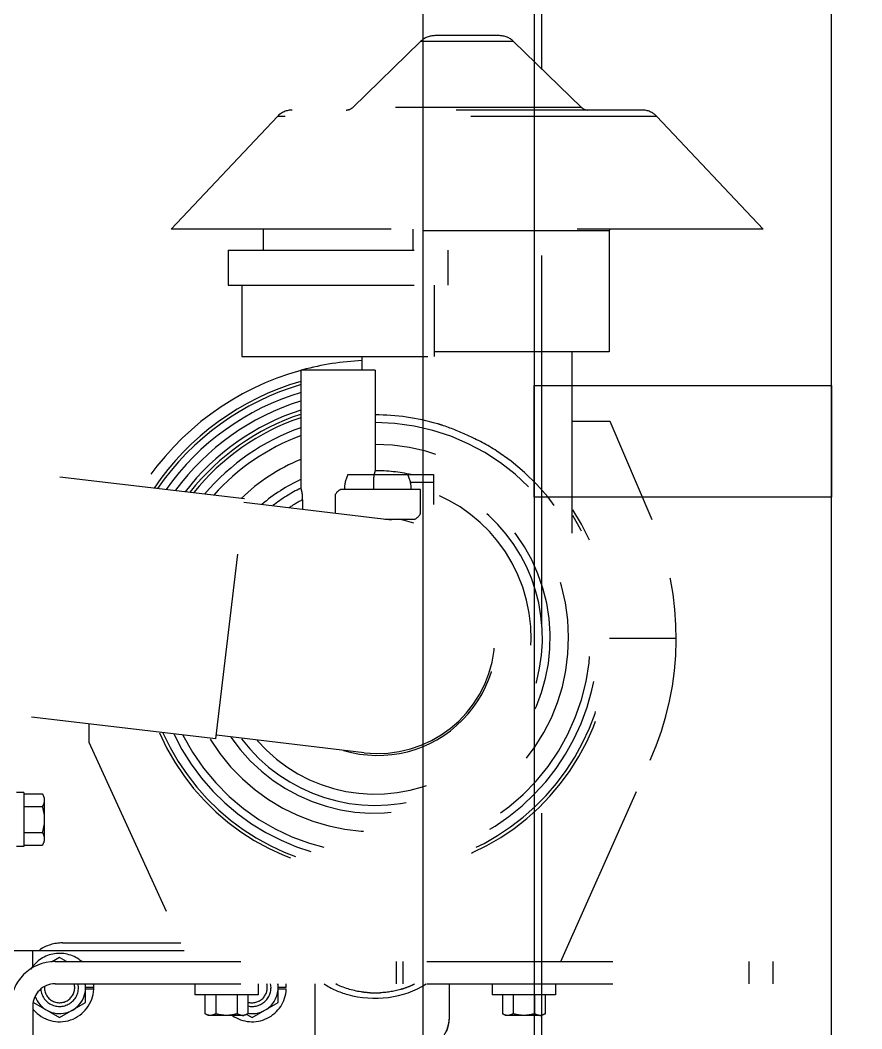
# Model space of a CAD drawing. Header units: millimetres. Extents: x 17886 to 18265, y -8727 to -7321.
# Drawn here: x 17939.169 to 17941.433, y -8656.784 to -8654.071 of the extents above; entities that cross this region are included whole.
import ezdxf

# ---------------------------------------------------------------- set-up
doc = ezdxf.new("R2010")
doc.units = ezdxf.units.MM
doc.linetypes.add('DASHEDX2', pattern=[1.5, 1, -0.5])
doc.linetypes.add('EPL_DASH', pattern=[1, 0.5, -0.5])
doc.layers.add('3884027_DKREDXF_CONTINUOUS_LINE', color=7, linetype='Continuous')

msp = doc.modelspace()

# ---------------------------------------------------------------- linework, layer by layer
at = {"color": 6}
for points in [[(17930.55199, -8646.20357), (17940.55199, -8646.20357), (17940.55199, -8664.20357), (17930.55199, -8664.20357)], [(17941.35199, -8646.20357), (17941.85199, -8646.20357), (17941.85199, -8666.20357), (17941.35199, -8666.20357)], [(17930.85199, -8646.50357), (17940.25199, -8646.50357), (17940.25199, -8663.90357), (17930.85199, -8663.90357)], [(17941.35199, -8655.05357), (17941.35199, -8655.35357), (17940.55199, -8655.35357), (17940.55199, -8655.05357)]]:
    msp.add_lwpolyline(points, close=True, dxfattribs=at)
at = {"color": 4, "linetype": 'DASHEDX2'}
msp.add_lwpolyline([(17930.85208, -8647.70357), (17930.85208, -8664.70357), (17931.45208, -8664.70357), (17931.45208, -8665.00357), (17930.95208, -8665.00357), (17930.95208, -8664.70357), (17930.85208, -8664.70357), (17940.57208, -8664.70357), (17940.47208, -8664.70357), (17940.47208, -8665.00357), (17939.97208, -8665.00357), (17939.97208, -8664.70357), (17940.57208, -8664.70357), (17940.57208, -8647.70357)], dxfattribs=at)
at = {"layer": '3884027_DKREDXF_CONTINUOUS_LINE', "color": 6, "linetype": 'EPL_DASH'}
for p, q in [((17940.458, -8654.11257), (17940.28465, -8654.11257)), ((17940.24632, -8654.12812), (17940.06374, -8654.3055)), ((17940.49632, -8654.12812), (17940.24632, -8654.12812)), ((17940.6789, -8654.3055), (17940.49632, -8654.12812)), ((17939.8611, -8654.32981), (17939.57529, -8654.63257)), ((17940.88154, -8654.32981), (17939.8611, -8654.32981)), ((17940.84155, -8654.31257), (17939.9011, -8654.31257)), ((17940.6789, -8654.3055), (17940.06374, -8654.3055)), ((17941.16735, -8654.63257), (17940.88154, -8654.32981)), ((17939.82249, -8654.63257), (17939.57529, -8654.63257)), ((17939.82249, -8654.63257), (17939.82249, -8654.68985)), ((17941.16735, -8654.63257), (17940.02382, -8654.63257)), ((17940.22516, -8654.63257), (17940.22516, -8654.68985)), ((17940.75382, -8654.63757), (17940.22516, -8654.63757)), ((17940.75382, -8654.63757), (17940.75382, -8654.96257)), ((17939.72851, -8654.68985), (17939.72851, -8654.78383)), ((17939.72851, -8654.68985), (17940.31914, -8654.68985)), ((17940.31914, -8654.68985), (17940.31914, -8654.78383)), ((17939.72851, -8654.78383), (17940.31914, -8654.78383)), ((17939.7652, -8654.78383), (17939.7652, -8654.97587)), ((17940.28244, -8654.78383), (17940.28244, -8654.97587)), ((17939.76521, -8654.97587), (17940.28243, -8654.97587)), ((17940.08882, -8655.01257), (17940.08882, -8654.97587)), ((17940.75382, -8654.96257), (17940.28244, -8654.96257)), ((17940.65382, -8655.45057), (17940.65382, -8654.96257)), ((17939.92382, -8655.01257), (17939.92382, -8655.32946)), ((17940.12382, -8655.01257), (17940.12382, -8655.28257)), ((17940.75596, -8655.14999), (17940.65382, -8655.14999)), ((17940.8689, -8655.41483), (17940.75596, -8655.14999)), ((17939.77205, -8655.35852), (17938.38175, -8655.19397)), ((17940.21149, -8655.29287), (17940.28107, -8655.29287)), ((17940.28107, -8655.29287), (17940.28107, -8655.31307)), ((17940.24607, -8655.33328), (17940.03094, -8655.33328)), ((17940.11922, -8655.31259), (17940.11922, -8655.33328)), ((17940.24607, -8655.39765), (17940.24607, -8655.33328)), ((17940.01607, -8655.34814), (17940.01607, -8655.39765)), ((17940.1681, -8655.41547), (17939.77087, -8655.36845)), ((17939.92843, -8655.36079), (17939.92843, -8655.3871)), ((17939.69565, -8656.00401), (17938.30535, -8655.83946)), ((17939.35382, -8655.96356), (17939.35382, -8656.01257)), ((17940.09405, -8656.0411), (17939.69682, -8655.99408)), ((17939.35382, -8656.01257), (17939.62382, -8656.60257)), ((17940.62382, -8656.60257), (17940.86415, -8656.06123)), ((17939.17897, -8656.14807), (17939.15897, -8656.14807)), ((17939.17897, -8656.14807), (17939.17897, -8656.29307)), ((17939.17897, -8656.15129), (17939.22861, -8656.15129)), ((17939.23397, -8656.16207), (17939.23397, -8656.27253)), ((17939.17897, -8656.18593), (17939.22861, -8656.18593)), ((17939.17897, -8656.25521), (17939.22861, -8656.25521)), ((17939.17897, -8656.29307), (17939.15897, -8656.29307)), ((17939.17897, -8656.28985), (17939.22861, -8656.28985)), ((17939.28247, -8656.55257), (17939.60094, -8656.55257)), ((17939.14297, -8656.57257), (17939.61009, -8656.57257)), ((17939.20297, -8656.61562), (17939.20297, -8656.57257)), ((17939.27497, -8656.59174), (17939.2537, -8656.60402)), ((17939.26297, -8656.60257), (17941.19382, -8656.60257)), ((17939.29373, -8656.60257), (17939.27497, -8656.59174)), ((17940.18075, -8656.60257), (17940.18075, -8656.66257)), ((17940.19849, -8656.60257), (17940.19849, -8656.66257)), ((17941.1293, -8656.60257), (17941.1293, -8656.66257)), ((17941.19382, -8656.60257), (17941.19382, -8656.66257)), ((17939.26297, -8656.66257), (17941.19382, -8656.66257)), ((17939.34497, -8656.71298), (17939.34497, -8656.66257)), ((17939.63882, -8656.66257), (17939.63882, -8656.69257)), ((17939.80882, -8656.66257), (17939.80882, -8656.69257)), ((17939.86297, -8656.71298), (17939.86297, -8656.66257)), ((17939.96297, -8657.10757), (17939.96297, -8656.66257)), ((17940.32382, -8656.74909), (17940.32382, -8656.66257)), ((17940.43882, -8656.66257), (17940.43882, -8656.69257)), ((17940.60882, -8656.66257), (17940.60882, -8656.69257)), ((17939.36686, -8656.67707), (17939.34497, -8656.67707)), ((17939.20497, -8656.71298), (17939.27497, -8656.7534)), ((17939.27497, -8656.7534), (17939.34497, -8656.71298)), ((17939.80882, -8656.69257), (17939.63882, -8656.69257)), ((17939.66609, -8656.69257), (17939.66609, -8656.7431)), ((17939.69495, -8656.69257), (17939.69495, -8656.7431)), ((17939.75269, -8656.69257), (17939.75269, -8656.7431)), ((17939.78156, -8656.69257), (17939.78156, -8656.7431)), ((17939.79297, -8656.7534), (17939.86297, -8656.71298)), ((17940.60882, -8656.69257), (17940.43882, -8656.69257)), ((17940.46609, -8656.69257), (17940.46609, -8656.7431)), ((17940.49495, -8656.69257), (17940.49495, -8656.7431)), ((17940.55269, -8656.69257), (17940.55269, -8656.7431)), ((17940.58156, -8656.69257), (17940.58156, -8656.7431)), ((17939.20297, -8656.72257), (17939.20297, -8657.19257)), ((17939.77081, -8656.74757), (17939.67382, -8656.74757)), ((17939.77835, -8656.74496), (17939.79297, -8656.7534)), ((17940.57081, -8656.74757), (17940.47382, -8656.74757))]:
    msp.add_line(p, q, dxfattribs=at)
at = {"layer": '3884027_DKREDXF_CONTINUOUS_LINE', "color": 7, "linetype": 'EPL_DASH'}
for p, q in [((17940.02382, -8654.63257), (17939.82249, -8654.63257)), ((17940.12382, -8655.01257), (17939.92382, -8655.01257)), ((17940.05066, -8655.29287), (17940.21149, -8655.29287)), ((17940.21878, -8655.31307), (17940.28107, -8655.31307)), ((17940.28107, -8655.31307), (17940.28107, -8655.3737)), ((17939.69565, -8656.00401), (17939.77205, -8655.35852)), ((17940.14965, -8655.41328), (17940.23044, -8655.41328)), ((17940.75435, -8655.73257), (17940.93382, -8655.73257)), ((17939.36697, -8656.67257), (17939.34497, -8656.67257)), ((17939.88497, -8656.67257), (17939.86297, -8656.67257)), ((17939.88486, -8656.67707), (17939.86297, -8656.67707))]:
    msp.add_line(p, q, dxfattribs=at)
at = {"layer": '3884027_DKREDXF_CONTINUOUS_LINE', "color": 6, "linetype": 'EPL_DASH'}
for centre, radius, start, end in [((17940.28465, -8654.16757), 0.055, 90, 134.17239), ((17940.458, -8654.16757), 0.055, 45.82761, 90), ((17939.9011, -8654.36757), 0.055, 90, 136.64891), ((17940.04632, -8654.28757), 0.025, 270, 314.17239), ((17940.69632, -8654.28757), 0.025, 225.82761, 270), ((17940.84155, -8654.36757), 0.055, 43.35109, 90), ((17940.77882, -8654.63757), 0.025, 168.24093, 180), ((17940.12382, -8655.73257), 0.747, 92.68917, 105.16551), ((17940.12382, -8655.73257), 0.747, 105.52499, 146.98529), ((17940.12382, -8655.73257), 0.71, 106.30182, 145.50414), ((17940.12382, -8655.73257), 0.69, 106.79385, 144.6032), ((17940.12382, -8655.73257), 0.668, 107.51108, 143.45906), ((17940.12382, -8655.73257), 0.645, 108.08424, 142.43289), ((17940.12382, -8655.73257), 0.634, 108.49088, 141.71504), ((17940.12382, -8655.73257), 0.62531, 108.67205, 141.2896), ((17940.12382, -8655.73257), 0.6, 73.76619, 90.00489), ((17940.12382, -8655.73257), 0.5795, 206.7579, 89.99722), ((17940.12382, -8655.73257), 0.6, 109.48407, 139.85659), ((17940.18034, -8655.53777), 0.39716, 71.8944, 73.73881), ((17940.12382, -8655.73257), 0.5795, 110.22684, 138.50455), ((17940.12382, -8655.73257), 0.5205, 211.48105, 90.00005), ((17940.12382, -8655.73257), 0.6, 205.46265, 56.94511), ((17940.12382, -8655.73257), 0.5205, 112.62767, 133.84198), ((17940.12382, -8655.73257), 0.47101, 214.47668, 90.00076), ((17940.12382, -8655.73257), 0.47101, 115.17076, 130.29144), ((17940.21696, -8655.31273), 0.09775, 174.20776, 179.92101), ((17940.22041, -8655.31303), 0.10121, 168.45524, 174.23456), ((17940.23213, -8655.31528), 0.11314, 163.19332, 168.52586), ((17940.12382, -8655.73257), 0.45, 77.51363, 90), ((17940.12382, -8655.73257), 0.45, 216.98078, 69.45148), ((17940.12382, -8655.73257), 0.42, 220.9748, 90.62837), ((17940.12382, -8655.73257), 0.45, 116.3878, 127.68186), ((17940.04337, -8655.36058), 0.03, 114.49465, 155.50535), ((17939.81421, -8655.36069), 0.11421, 359.95317, 4.77339), ((17940.12382, -8655.73257), 0.42, 117.7247, 123.34736), ((17940.12382, -8655.73257), 0.634, 203.7374, 32.93585), ((17940.12382, -8655.73257), 0.62531, 204.10786, 31.76665), ((17940.21107, -8655.37828), 0.04, 298.95502, 331.04498), ((17940.12382, -8655.73257), 0.81, 336.06134, 23.09544), ((17940.13107, -8655.72828), 0.315, 263.25002, 83.25002), ((17939.28247, -8656.66257), 0.11, 90, 123.75), ((17939.27497, -8656.67257), 0.092, 49.57946, 147.26984), ((17939.26297, -8656.72257), 0.12, 90, 180), ((17939.26297, -8656.72257), 0.06, 90, 180), ((17939.27497, -8656.67257), 0.07, 200.0896, 8.21942), ((17939.27497, -8656.67257), 0.05081, 185.13842, 11.37777), ((17939.27497, -8656.67257), 0.0408, 176.36674, 14.24374), ((17939.27497, -8656.67257), 0.092, 0, 6.25521), ((17939.79297, -8656.67257), 0.05081, 256.97983, 11.37777), ((17939.79297, -8656.67257), 0.07, 260.6012, 8.21942), ((17939.79297, -8656.67257), 0.0408, 254.11765, 14.24374), ((17939.79297, -8656.67257), 0.092, 0, 6.25521), ((17940.12382, -8656.43274), 0.25442, 266.92917, 273.07083), ((17940.13059, -8656.46508), 0.22129, 287.22841, 289.10927), ((17940.13463, -8656.47632), 0.20934, 289.07083, 294.75002), ((17940.14031, -8656.48896), 0.19549, 294.78824, 297.17926), ((17939.7671, -8656.72543), 0.02214, 270.04954, 279.23238), ((17940.20404, -8656.7483), 0.11985, 339.30247, 351.79001), ((17940.2084, -8656.74904), 0.11542, 351.84729, 359.97851), ((17940.5671, -8656.72543), 0.02214, 270.04954, 279.23238)]:
    msp.add_arc(centre, radius, start, end, dxfattribs=at)
at = {"layer": '3884027_DKREDXF_CONTINUOUS_LINE', "color": 7, "linetype": 'EPL_DASH'}
for centre, radius, start, end in [((17940.12382, -8655.73257), 0.71857, 106.16981, 145.85821), ((17940.13107, -8655.33328), 0.09, 153.31724, 180), ((17940.13107, -8655.33328), 0.09, 0, 26.68276), ((17940.13107, -8655.72828), 0.32, 253.28383, 79.85821), ((17939.27497, -8656.67257), 0.092, 220.27593, 357.19637), ((17939.79297, -8656.67257), 0.092, 234.73897, 357.19637)]:
    msp.add_arc(centre, radius, start, end, dxfattribs=at)
msp.add_ellipse((17939.27497, -8656.67257), major_axis=(0.092, 0), ratio=1, start_param=-0.0489326, end_param=0, dxfattribs=at)
at = {"layer": '3884027_DKREDXF_CONTINUOUS_LINE', "color": 6, "linetype": 'EPL_DASH'}
for points in [[(17940.37132, -8655.18704), (17940.34927, -8655.17703), (17940.3268, -8655.16778), (17940.30377, -8655.16027)], [(17940.45109, -8655.22968), (17940.42582, -8655.21323), (17940.39878, -8655.19949), (17940.37132, -8655.18704)], [(17939.22861, -8656.15129), (17939.23163, -8656.15652), (17939.23397, -8656.16256), (17939.23397, -8656.16861)], [(17939.23397, -8656.16861), (17939.23397, -8656.17207), (17939.23323, -8656.17557), (17939.23202, -8656.17882)], [(17939.23202, -8656.17882), (17939.2311, -8656.18128), (17939.22992, -8656.18365), (17939.22861, -8656.18593)], [(17939.22861, -8656.18593), (17939.23185, -8656.19715), (17939.23397, -8656.20888), (17939.23397, -8656.22057)], [(17939.23397, -8656.22057), (17939.23397, -8656.23225), (17939.23185, -8656.24398), (17939.22861, -8656.25521)], [(17939.22861, -8656.25521), (17939.23163, -8656.26044), (17939.23397, -8656.26649), (17939.23397, -8656.27253)], [(17939.23397, -8656.27253), (17939.23397, -8656.27724), (17939.23257, -8656.28198), (17939.23053, -8656.28622)], [(17940.19613, -8656.67644), (17940.17716, -8656.68233), (17940.15728, -8656.68573), (17940.13745, -8656.6868)], [(17939.69495, -8656.7431), (17939.69059, -8656.74562), (17939.68556, -8656.74757), (17939.68052, -8656.74757)], [(17939.72382, -8656.74757), (17939.71409, -8656.74757), (17939.70431, -8656.7458), (17939.69495, -8656.7431)], [(17939.75269, -8656.7431), (17939.74333, -8656.7458), (17939.73356, -8656.74757), (17939.72382, -8656.74757)], [(17939.78156, -8656.7431), (17939.77819, -8656.74505), (17939.7745, -8656.74666), (17939.77066, -8656.74728)], [(17940.49495, -8656.7431), (17940.49059, -8656.74562), (17940.48556, -8656.74757), (17940.48052, -8656.74757)], [(17940.52382, -8656.74757), (17940.51409, -8656.74757), (17940.50431, -8656.7458), (17940.49495, -8656.7431)], [(17940.55269, -8656.7431), (17940.54333, -8656.7458), (17940.53356, -8656.74757), (17940.52382, -8656.74757)], [(17940.58156, -8656.7431), (17940.57819, -8656.74505), (17940.5745, -8656.74666), (17940.57066, -8656.74728)], [(17939.68052, -8656.74757), (17939.67687, -8656.74757), (17939.67318, -8656.74656), (17939.66985, -8656.74505)], [(17939.76712, -8656.74757), (17939.76347, -8656.74757), (17939.75978, -8656.74656), (17939.75645, -8656.74505)], [(17940.31824, -8656.78228), (17940.32186, -8656.77166), (17940.32382, -8656.76031), (17940.32382, -8656.74909)], [(17940.48052, -8656.74757), (17940.47687, -8656.74757), (17940.47318, -8656.74656), (17940.46985, -8656.74505)], [(17940.56712, -8656.74757), (17940.56347, -8656.74757), (17940.55978, -8656.74656), (17940.55645, -8656.74505)]]:
    msp.add_open_spline(points, degree=3, dxfattribs=at)
for points, knots in [([(17939.92382, -8655.32946), (17939.92398, -8655.32997), (17939.92612, -8655.33703), (17939.92746, -8655.34437), (17939.92803, -8655.35119)], [0, 0, 0, 0, 0.072888, 1, 1, 1, 1]), ([(17939.23053, -8656.28622), (17939.23024, -8656.28684), (17939.22962, -8656.28806), (17939.22896, -8656.28925), (17939.22861, -8656.28985)], [0, 0, 0, 0, 0.4964673, 1, 1, 1, 1]), ([(17939.98663, -8656.66279), (17940.00591, -8656.67564), (17940.09276, -8656.71357), (17940.20196, -8656.70215), (17940.26102, -8656.66279)], [0, 0, 0, 0, 0.246126, 1, 1, 1, 1]), ([(17940.11019, -8656.6868), (17940.10197, -8656.68636), (17940.07027, -8656.68311), (17940.03906, -8656.67366), (17940.01804, -8656.66286)], [0, 0, 0, 0, 0.2584827, 1, 1, 1, 1]), ([(17939.66985, -8656.74505), (17939.66921, -8656.74476), (17939.66794, -8656.74414), (17939.6667, -8656.74346), (17939.66609, -8656.7431)], [0, 0, 0, 0, 0.4955698, 1, 1, 1, 1]), ([(17939.75645, -8656.74505), (17939.75581, -8656.74476), (17939.75454, -8656.74414), (17939.75331, -8656.74346), (17939.75269, -8656.7431)], [0, 0, 0, 0, 0.4955698, 1, 1, 1, 1]), ([(17940.46985, -8656.74505), (17940.46921, -8656.74476), (17940.46794, -8656.74414), (17940.4667, -8656.74346), (17940.46609, -8656.7431)], [0, 0, 0, 0, 0.4955698, 1, 1, 1, 1]), ([(17940.55645, -8656.74505), (17940.55581, -8656.74476), (17940.55454, -8656.74414), (17940.55331, -8656.74346), (17940.55269, -8656.7431)], [0, 0, 0, 0, 0.4955698, 1, 1, 1, 1]), ([(17940.26232, -8656.85111), (17940.26899, -8656.84658), (17940.29256, -8656.82836), (17940.3112, -8656.80288), (17940.31824, -8656.78228)], [0, 0, 0, 0, 0.2703233, 1, 1, 1, 1])]:
    msp.add_open_spline(points, degree=3, knots=knots, dxfattribs=at)

doc.saveas('drawing.dxf')
